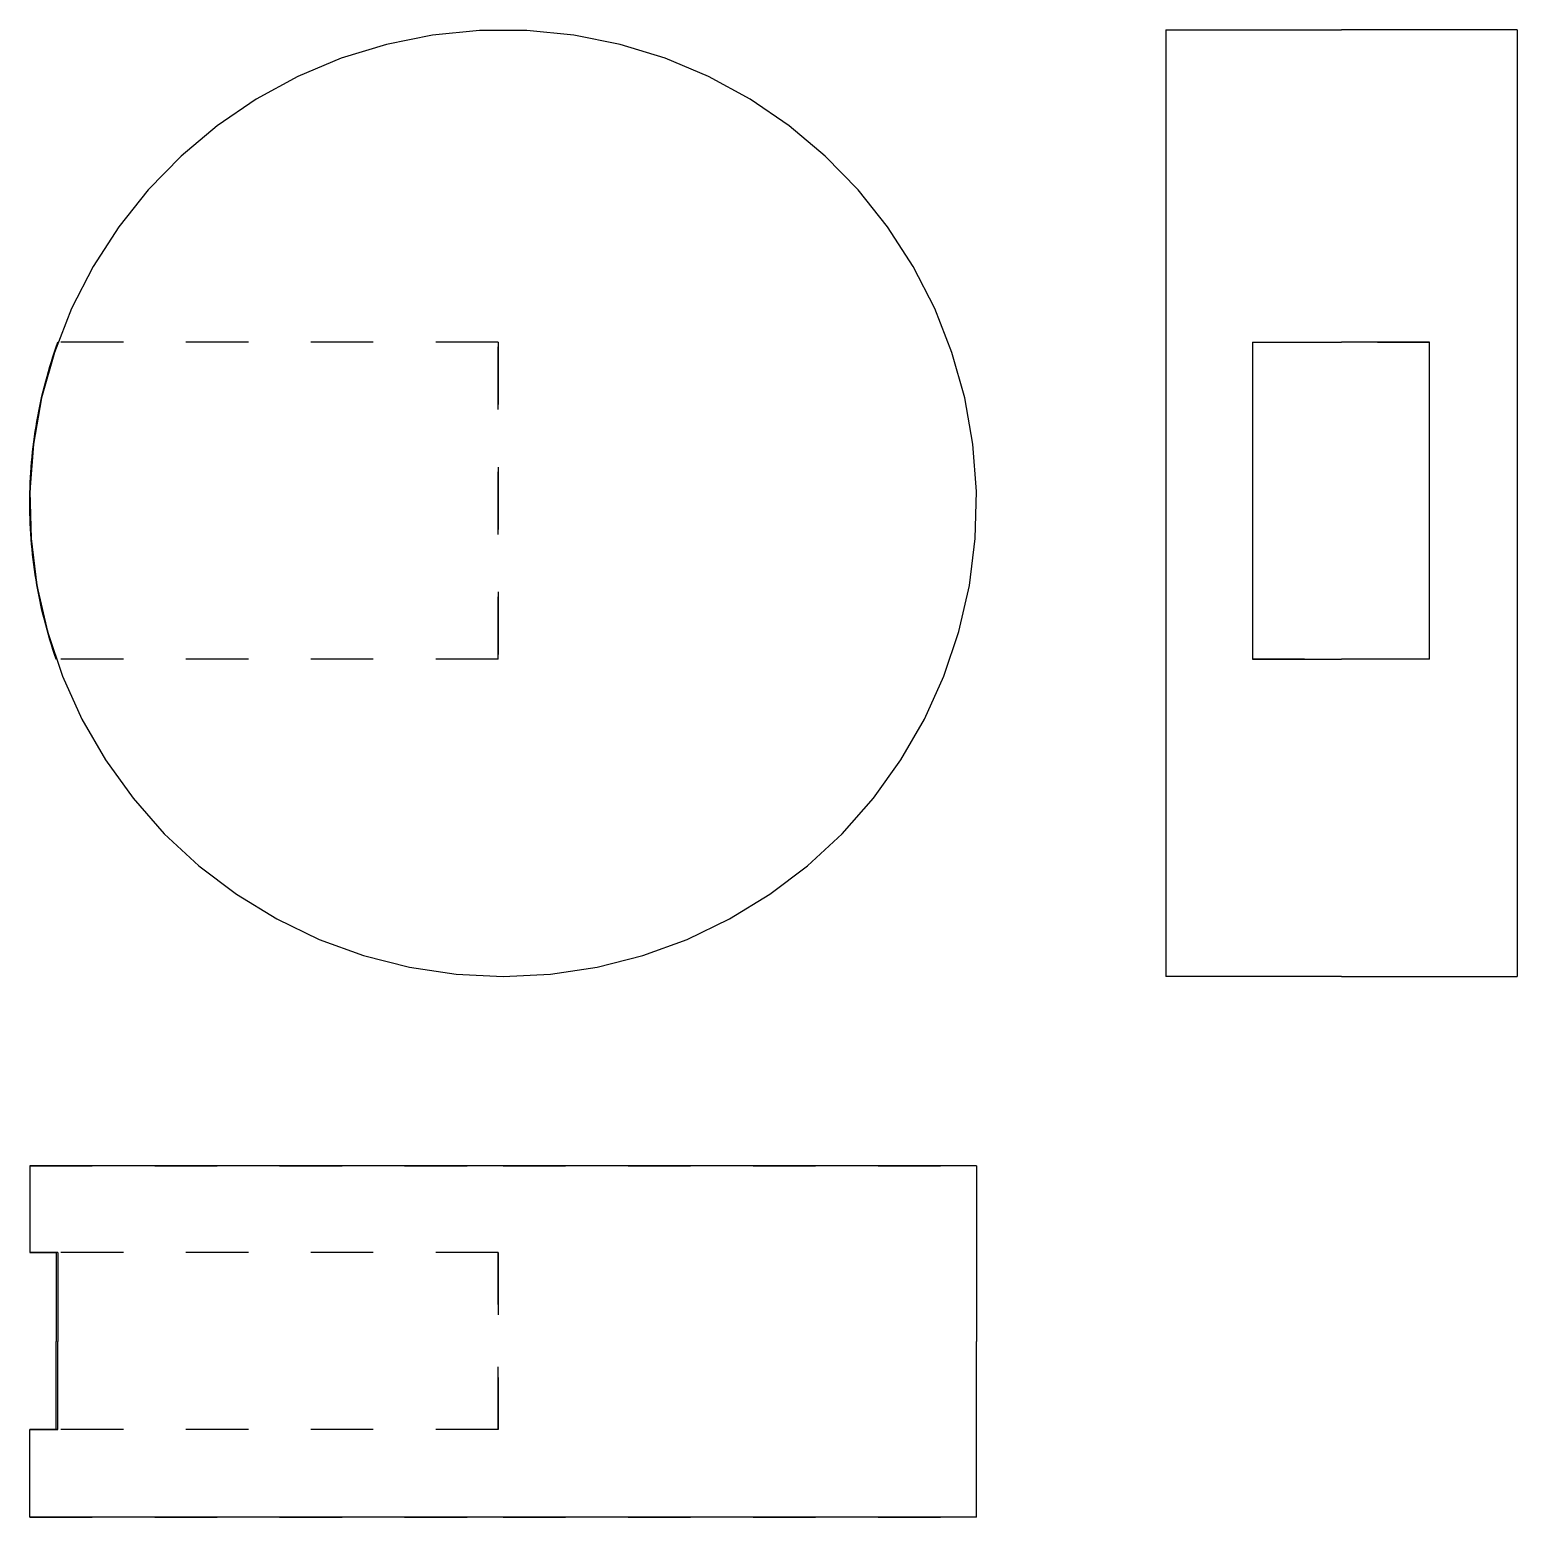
# Model space of a CAD drawing. Extents: x 0 to 2.38, y 0 to 2.38.
import ezdxf

# ---------------------------------------------------------------- set-up
doc = ezdxf.new("R2010")
doc.units = 0
doc.linetypes.add('HIDDEN', pattern=[0.07579, 0.050552, -0.025238])
for name, color, linetype in [('FRONT', 7, 'CONTINUOUS'), ('FRONT_HID', 7, 'HIDDEN'), ('LEFT', 7, 'CONTINUOUS'), ('LEFT_HID', 7, 'HIDDEN'), ('TOP', 7, 'CONTINUOUS'), ('TOP_HID', 7, 'HIDDEN')]:
    doc.layers.add(name, color=color, linetype=linetype)

msp = doc.modelspace()

# ---------------------------------------------------------------- linework, layer by layer
at = {"layer": 'FRONT'}
for p, q in [((0.570879, 2.358011), (0.498679, 2.335741)), ((0.644936, 2.372982), (0.570879, 2.358011)), ((0.720117, 2.380505), (0.644936, 2.372982)), ((0.795673, 2.380505), (0.720117, 2.380505)), ((0.870853, 2.372982), (0.795673, 2.380505)), ((0.944911, 2.358011), (0.870853, 2.372982)), ((1.01711, 2.335741), (0.944911, 2.358011)), ((0.498679, 2.335741), (0.429057, 2.306392)), ((1.086733, 2.306392), (1.01711, 2.335741)), ((0.429057, 2.306392), (0.362702, 2.270257)), ((1.153088, 2.270257), (1.086733, 2.306392)), ((0.362702, 2.270257), (0.300275, 2.227695)), ((1.215515, 2.227695), (1.153088, 2.270257)), ((0.300275, 2.227695), (0.242395, 2.179129)), ((1.273394, 2.179129), (1.215515, 2.227695)), ((0.242395, 2.179129), (0.18964, 2.125041)), ((1.32615, 2.125041), (1.273394, 2.179129)), ((0.18964, 2.125041), (0.142531, 2.065969)), ((1.373258, 2.065969), (1.32615, 2.125041)), ((0.142531, 2.065969), (0.101539, 2.0025)), ((1.414251, 2.0025), (1.373258, 2.065969)), ((0.101539, 2.0025), (0.067069, 1.935265)), ((1.44872, 1.935265), (1.414251, 2.0025)), ((0.067069, 1.935265), (0.039466, 1.864932)), ((1.476324, 1.864932), (1.44872, 1.935265)), ((0.039466, 1.864932), (0.019002, 1.7922)), ((1.496787, 1.7922), (1.476324, 1.864932)), ((0.019002, 1.7922), (0.005882, 1.717792)), ((1.509908, 1.717792), (1.496787, 1.7922)), ((0.005882, 1.717792), (0.000236, 1.642447)), ((1.515554, 1.642447), (1.509908, 1.717792)), ((0.000236, 1.642447), (0.002119, 1.566915)), ((1.51367, 1.566915), (1.515554, 1.642447)), ((0.002119, 1.566915), (0.011514, 1.491946)), ((1.504275, 1.491946), (1.51367, 1.566915)), ((0.011514, 1.491946), (0.028327, 1.418284)), ((1.487463, 1.418284), (1.504275, 1.491946)), ((0.028327, 1.418284), (0.05239, 1.346663)), ((1.463399, 1.346663), (1.487463, 1.418284)), ((0.05239, 1.346663), (0.083466, 1.277793)), ((1.432324, 1.277793), (1.463399, 1.346663)), ((0.083466, 1.277793), (0.121244, 1.21236)), ((1.394546, 1.21236), (1.432324, 1.277793)), ((0.121244, 1.21236), (0.165349, 1.151013)), ((1.350441, 1.151013), (1.394546, 1.21236)), ((0.165349, 1.151013), (0.215343, 1.094363)), ((1.300446, 1.094363), (1.350441, 1.151013)), ((0.215343, 1.094363), (0.270729, 1.042972)), ((1.24506, 1.042972), (1.300446, 1.094363)), ((0.270729, 1.042972), (0.330957, 0.997351)), ((1.184832, 0.997351), (1.24506, 1.042972)), ((0.330957, 0.997351), (0.395429, 0.957953)), ((1.120361, 0.957953), (1.184832, 0.997351)), ((0.395429, 0.957953), (0.463502, 0.925171)), ((1.052287, 0.925171), (1.120361, 0.957953)), ((0.463502, 0.925171), (0.534501, 0.899329)), ((0.981288, 0.899329), (1.052287, 0.925171)), ((0.534501, 0.899329), (0.607721, 0.880685)), ((0.908069, 0.880685), (0.981288, 0.899329)), ((0.607721, 0.880685), (0.682433, 0.869424)), ((0.682433, 0.869424), (0.757895, 0.865658)), ((0.757895, 0.865658), (0.833357, 0.869424)), ((0.833357, 0.869424), (0.908069, 0.880685))]:
    msp.add_line(p, q, dxfattribs=at)
at = {"layer": 'FRONT_HID', "linetype": 'HIDDEN'}
for p, q in [((0.042444, 1.873621), (0.045198, 1.881365)), ((0.045198, 1.881365), (0.042444, 1.873621)), ((0.75, 1.881365), (0.045198, 1.881365)), ((0.75, 1.881365), (0.045198, 1.881365)), ((0.75, 1.881365), (0.75, 1.373553)), ((0.75, 1.373553), (0.75, 1.881365)), ((0.034687, 1.850215), (0.037188, 1.858045)), ((0.037188, 1.858045), (0.034687, 1.850215)), ((0.037188, 1.858045), (0.039774, 1.865847)), ((0.039774, 1.865847), (0.037188, 1.858045)), ((0.039774, 1.865847), (0.042444, 1.873621)), ((0.042444, 1.873621), (0.039774, 1.865847)), ((0.027697, 1.826569), (0.029942, 1.834476)), ((0.029942, 1.834476), (0.027697, 1.826569)), ((0.029942, 1.834476), (0.032272, 1.842358)), ((0.032272, 1.842358), (0.029942, 1.834476)), ((0.032272, 1.842358), (0.034687, 1.850215)), ((0.034687, 1.850215), (0.032272, 1.842358)), ((0.021479, 1.802708), (0.023465, 1.810684)), ((0.023465, 1.810684), (0.021479, 1.802708)), ((0.023465, 1.810684), (0.025538, 1.818638)), ((0.025538, 1.818638), (0.023465, 1.810684)), ((0.025538, 1.818638), (0.027697, 1.826569)), ((0.027697, 1.826569), (0.025538, 1.818638)), ((0.016041, 1.778657), (0.017767, 1.786694)), ((0.017767, 1.786694), (0.016041, 1.778657)), ((0.017767, 1.786694), (0.01958, 1.794711)), ((0.01958, 1.794711), (0.017767, 1.786694)), ((0.01958, 1.794711), (0.021479, 1.802708)), ((0.021479, 1.802708), (0.01958, 1.794711)), ((0.011388, 1.754443), (0.012851, 1.762531)), ((0.012851, 1.762531), (0.011388, 1.754443)), ((0.012851, 1.762531), (0.014402, 1.770603)), ((0.014402, 1.770603), (0.012851, 1.762531)), ((0.014402, 1.770603), (0.016041, 1.778657)), ((0.016041, 1.778657), (0.014402, 1.770603)), ((0.008725, 1.738221), (0.010012, 1.746339)), ((0.010012, 1.746339), (0.008725, 1.738221)), ((0.010012, 1.746339), (0.011388, 1.754443)), ((0.011388, 1.754443), (0.010012, 1.746339)), ((0.005391, 1.71379), (0.006414, 1.721945)), ((0.006414, 1.721945), (0.005391, 1.71379)), ((0.006414, 1.721945), (0.007525, 1.730089)), ((0.007525, 1.730089), (0.006414, 1.721945)), ((0.007525, 1.730089), (0.008725, 1.738221)), ((0.008725, 1.738221), (0.007525, 1.730089)), ((0.002854, 1.689263), (0.003611, 1.697447)), ((0.003611, 1.697447), (0.002854, 1.689263)), ((0.003611, 1.697447), (0.004457, 1.705623)), ((0.004457, 1.705623), (0.003611, 1.697447)), ((0.004457, 1.705623), (0.005391, 1.71379)), ((0.005391, 1.71379), (0.004457, 1.705623)), ((0.001116, 1.664666), (0.001606, 1.672871)), ((0.001606, 1.672871), (0.001116, 1.664666)), ((0.001606, 1.672871), (0.002186, 1.68107)), ((0.002186, 1.68107), (0.001606, 1.672871)), ((0.002186, 1.68107), (0.002854, 1.689263)), ((0.002854, 1.689263), (0.002186, 1.68107)), ((0.000179, 1.640027), (0.000402, 1.648243)), ((0.000402, 1.648243), (0.000179, 1.640027)), ((0.000402, 1.648243), (0.000715, 1.656457)), ((0.000715, 1.656457), (0.000402, 1.648243)), ((0.000715, 1.656457), (0.001116, 1.664666)), ((0.001116, 1.664666), (0.000715, 1.656457)), ((0, 1.623589), (0.000045, 1.631808)), ((0.000045, 1.631808), (0, 1.623589)), ((0.000044, 1.615369), (0, 1.623589)), ((0, 1.623589), (0.000044, 1.615369)), ((0.000045, 1.631808), (0.000179, 1.640027)), ((0.000179, 1.640027), (0.000045, 1.631808)), ((0.000177, 1.607151), (0.000044, 1.615369)), ((0.000044, 1.615369), (0.000177, 1.607151)), ((0.0004, 1.598934), (0.000177, 1.607151)), ((0.000177, 1.607151), (0.0004, 1.598934)), ((0.000711, 1.590721), (0.0004, 1.598934)), ((0.0004, 1.598934), (0.000711, 1.590721)), ((0.001112, 1.582511), (0.000711, 1.590721)), ((0.000711, 1.590721), (0.001112, 1.582511)), ((0.001602, 1.574306), (0.001112, 1.582511)), ((0.001112, 1.582511), (0.001602, 1.574306)), ((0.00218, 1.566107), (0.001602, 1.574306)), ((0.001602, 1.574306), (0.00218, 1.566107)), ((0.002848, 1.557914), (0.00218, 1.566107)), ((0.00218, 1.566107), (0.002848, 1.557914)), ((0.003604, 1.54973), (0.002848, 1.557914)), ((0.002848, 1.557914), (0.003604, 1.54973)), ((0.004449, 1.541554), (0.003604, 1.54973)), ((0.003604, 1.54973), (0.004449, 1.541554)), ((0.005383, 1.533387), (0.004449, 1.541554)), ((0.004449, 1.541554), (0.005383, 1.533387)), ((0.006405, 1.525232), (0.005383, 1.533387)), ((0.005383, 1.533387), (0.006405, 1.525232)), ((0.007515, 1.517087), (0.006405, 1.525232)), ((0.006405, 1.525232), (0.007515, 1.517087)), ((0.008714, 1.508956), (0.007515, 1.517087)), ((0.007515, 1.517087), (0.008714, 1.508956)), ((0.010001, 1.500837), (0.008714, 1.508956)), ((0.008714, 1.508956), (0.010001, 1.500837)), ((0.011376, 1.492734), (0.010001, 1.500837)), ((0.010001, 1.500837), (0.011376, 1.492734)), ((0.012838, 1.484645), (0.011376, 1.492734)), ((0.011376, 1.492734), (0.012838, 1.484645)), ((0.014389, 1.476573), (0.012838, 1.484645)), ((0.012838, 1.484645), (0.014389, 1.476573)), ((0.016026, 1.468519), (0.014389, 1.476573)), ((0.014389, 1.476573), (0.016026, 1.468519)), ((0.017751, 1.460482), (0.016026, 1.468519)), ((0.016026, 1.468519), (0.017751, 1.460482)), ((0.019563, 1.452465), (0.017751, 1.460482)), ((0.017751, 1.460482), (0.019563, 1.452465)), ((0.021462, 1.444468), (0.019563, 1.452465)), ((0.019563, 1.452465), (0.021462, 1.444468)), ((0.023448, 1.436491), (0.021462, 1.444468)), ((0.021462, 1.444468), (0.023448, 1.436491)), ((0.02552, 1.428537), (0.023448, 1.436491)), ((0.023448, 1.436491), (0.02552, 1.428537)), ((0.027678, 1.420606), (0.02552, 1.428537)), ((0.02552, 1.428537), (0.027678, 1.420606)), ((0.029921, 1.412699), (0.027678, 1.420606)), ((0.027678, 1.420606), (0.029921, 1.412699)), ((0.032251, 1.404816), (0.029921, 1.412699)), ((0.029921, 1.412699), (0.032251, 1.404816)), ((0.034666, 1.396959), (0.032251, 1.404816)), ((0.032251, 1.404816), (0.034666, 1.396959)), ((0.037166, 1.389129), (0.034666, 1.396959)), ((0.034666, 1.396959), (0.037166, 1.389129)), ((0.039751, 1.381327), (0.037166, 1.389129)), ((0.037166, 1.389129), (0.039751, 1.381327)), ((0.04242, 1.373553), (0.039751, 1.381327)), ((0.039751, 1.381327), (0.04242, 1.373553)), ((0.75, 1.373553), (0.04242, 1.373553)), ((0.75, 1.373553), (0.04242, 1.373553))]:
    msp.add_line(p, q, dxfattribs=at)
at = {"layer": 'LEFT'}
for p, q in [((1.818712, 2.381447), (1.818712, 0.865658)), ((1.818712, 2.381447), (2.099962, 2.381447)), ((2.381212, 2.381447), (2.099962, 2.381447)), ((2.381212, 2.381447), (2.381212, 0.865658)), ((1.957281, 1.881365), (1.957281, 1.373553)), ((1.957281, 1.881365), (2.099962, 1.881365)), ((2.240587, 1.881365), (2.099962, 1.881365)), ((2.240587, 1.373553), (2.240587, 1.881365)), ((1.957281, 1.373553), (2.099962, 1.373553)), ((2.240587, 1.373553), (2.099962, 1.373553)), ((2.099962, 0.865658), (1.818712, 0.865658)), ((2.099962, 0.865658), (2.381212, 0.865658))]:
    msp.add_line(p, q, dxfattribs=at)
at = {"layer": 'LEFT_HID', "linetype": 'HIDDEN'}
for p, q in [((1.957281, 1.881365), (2.240587, 1.881365)), ((2.240587, 1.373553), (1.957281, 1.373553))]:
    msp.add_line(p, q, dxfattribs=at)
at = {"layer": 'TOP'}
for p, q in [((1.515789, 0.5625), (0, 0.5625)), ((0, 0.5625), (0, 0.423931)), ((1.515789, 0.5625), (1.515789, 0.28125)), ((0.045198, 0.423931), (0, 0.423931)), ((0.04242, 0.423931), (0.04242, 0.28125)), ((0.045198, 0.423931), (0.04242, 0.423931)), ((0.045198, 0.423931), (0.045198, 0.28125)), ((0.04242, 0.140625), (0.04242, 0.28125)), ((0.045198, 0.140625), (0.045198, 0.28125)), ((1.515789, 0), (1.515789, 0.28125)), ((0, 0.140625), (0.045198, 0.140625)), ((0, 0), (0, 0.140625)), ((0.045198, 0.140625), (0.04242, 0.140625)), ((1.515789, 0), (0, 0))]:
    msp.add_line(p, q, dxfattribs=at)
at = {"layer": 'TOP_HID', "linetype": 'HIDDEN'}
for p, q in [((0, 0.5625), (0.757895, 0.5625)), ((0.757895, 0.5625), (1.515789, 0.5625)), ((0, 0.423931), (0.04242, 0.423931)), ((0.75, 0.423931), (0.045198, 0.423931)), ((0.75, 0.423931), (0.045198, 0.423931)), ((0.75, 0.423931), (0.75, 0.140625)), ((0.75, 0.140625), (0.75, 0.423931)), ((0.04242, 0.140625), (0, 0.140625)), ((0.75, 0.140625), (0.045198, 0.140625)), ((0.75, 0.140625), (0.045198, 0.140625)), ((0, 0), (0.757895, 0)), ((0.757895, 0), (1.515789, 0))]:
    msp.add_line(p, q, dxfattribs=at)

doc.saveas('drawing.dxf')
